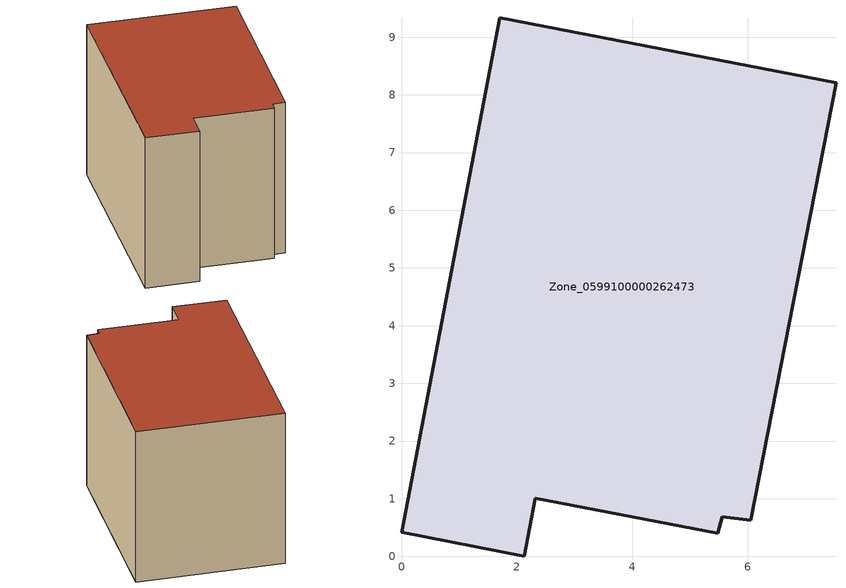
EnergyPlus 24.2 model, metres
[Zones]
Zone_0599100000262473
 floor ground (C_G): 0,0.42 1.7,9.34 7.53,8.21 6.05,0.62 5.56,0.69 5.48,0.4 2.32,1.01 2.13,0 z0
 wall outside (C_F): 1.7,9.34 0,0.42 2.13,0 2.32,1.01 5.48,0.4 5.56,0.69 6.05,0.62 7.53,8.21 1.7,9.34 z0:6.66
 roof outside (C_R): 6.05,0.62 7.53,8.21 1.7,9.34 0,0.42 2.13,0 2.32,1.01 5.48,0.4 5.56,0.69 z6.66
[BUILDING]
Pand.0599100000262473: North Axis=0; Terrain=City; Loads Convergence Tolerance Value=0.04; Temperature Convergence Tolerance Value=0.4; Solar Distribution=FullExterior; Maximum Number of Warmup Days=25; Minimum Number of Warmup Days=1
[Site:Location]
Rotterdam.The.Hague.AP_ZH_NLD Design_Conditions: Latitude=51.96; Longitude=4.45; Time Zone=1; Elevation=-4.5
[SITE:GROUNDTEMPERATURE:BUILDINGSURFACE]
18, 18, 18, 18, 18, 18, 18, 18, 18, 18, 18, 18
[MATERIAL] Thermal Absorptance=0.9; Solar Absorptance=0.7; Visible Absorptance=0.7
Name | Roughness | Thickness | Conductivity | Density | Specific Heat
G.TC.1946-1964 | MediumSmooth | 0.15 | 1 | 540 | 1210
F.TC.1946-1964 | Rough | 0.3 | 0.857143 | 1920 | 840
R.TC.1946-1964 | MediumRough | 0.2 | 0.235294 | 1500 | 1000
[CONSTRUCTION]
C_G: G.TC.1946-1964
C_F: F.TC.1946-1964
C_R: R.TC.1946-1964
[ZONE]
Zone_0599100000262473: Type=1; Multiplier=1; Ceiling Height=Autocalculate; Volume=Autocalculate; Floor Area=autocalculate; Part of Total Floor Area=Yes
[ZONEINFILTRATION:DESIGNFLOWRATE]
Infil_Zone_0599100000262473: Zone or ZoneList or Space or SpaceList=Zone_0599100000262473; Schedule=AlwaysOn; Design Flow Rate Calculation Method=Flow/Area; Flow Rate per Floor Area=0.003; Constant Term Coefficient=1; Temperature Term Coefficient=0; Velocity Term Coefficient=0; Velocity Squared Term Coefficient=0
[HVACTEMPLATE:ZONE:IDEALLOADSAIRSYSTEM]
Zone_0599100000262473: Maximum Heating Supply Air Temperature=50; Minimum Cooling Supply Air Temperature=13; Maximum Heating Supply Air Humidity Ratio=0.0156; Minimum Cooling Supply Air Humidity Ratio=0.0077; Heating Limit=NoLimit; Cooling Limit=NoLimit; Dehumidification Control Type=ConstantSensibleHeatRatio; Cooling Sensible Heat Ratio=0.7; Dehumidification Setpoint=60; Humidification Control Type=None; Humidification Setpoint=30; Outdoor Air Method=None; Outdoor Air Flow Rate per Person=0.00944; Outdoor Air Flow Rate per Zone Floor Area=0; Outdoor Air Flow Rate per Zone=0; Demand Controlled Ventilation Type=None; Outdoor Air Economizer Type=NoEconomizer; Heat Recovery Type=None; Sensible Heat Recovery Effectiveness=0.7; Latent Heat Recovery Effectiveness=0.65
[ZONECONTROL:THERMOSTAT]
ThermostatControl_Zone_0599100000262473: Zone or ZoneList=Zone_0599100000262473; Control Type Schedule=DualSetpointControlType; Control 1=Thermostat_Zone_0599100000262473; Temperature Difference Between Cutout And Setpoint=0
[THERMOSTATSETPOINT:DUALSETPOINT]
Thermostat_Zone_0599100000262473: Heating Setpoint Temperature Schedule=HeatingSetpoint_Zone_0599100000262473; Cooling Setpoint Temperature Schedule=CoolingSetpoint_Zone_0599100000262473
[SCHEDULE:COMPACT]
HeatingSetpoint_Zone_0599100000262473: Through: 12/31, For: AllDays, Until: 24:00, 21
CoolingSetpoint_Zone_0599100000262473: Through: 12/31, For: AllDays, Until: 24:00, 24
DualSetpointControlType: Through: 12/31, For: AllDays, Until: 24:00, 4
AlwaysOn: Through: 12/31, For: AllDays, Until: 24:00, 1
